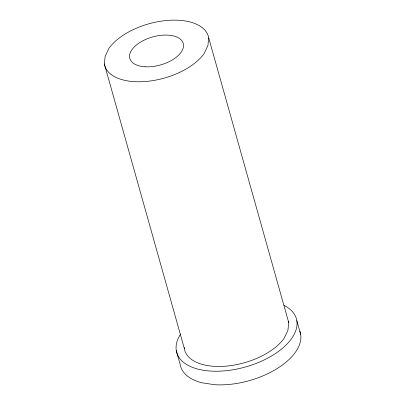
<?xml version="1.0" encoding="UTF-8"?>
<svg xmlns="http://www.w3.org/2000/svg" width="405" height="405" viewBox="0 0 405 405"><rect width="100%" height="100%" fill="white"/><g stroke="black" fill="none" stroke-linecap="round" stroke-linejoin="round"><path stroke-width="0.61" d="M104.338 63.939L105.184 56.234L109.011 48.22A53.85 28.218 -15.7 0 1 165.564 20.589A53.85 28.218 -15.7 0 1 208.732 37.969L288.75 322.658L287.909 330.364L284.077 338.377A53.85 28.218 -15.7 0 1 227.529 366.009A53.85 28.218 -15.7 0 1 184.361 348.624L104.338 63.939A53.85 28.218 -15.7 0 0 147.506 81.319A53.85 28.218 -15.7 0 0 204.054 53.688L207.886 45.674L208.732 37.969M184.361 348.624L184.493 347.439M296.825 320.649L300.662 334.307M176.291 350.634L180.129 364.287A62.178 32.582 -15.7 0 0 201.569 382.725L214.898 384.75A62.178 32.582 -15.7 0 0 277.435 368.378A62.178 32.582 -15.7 0 0 299.902 331.361M284.092 305.441A62.178 32.582 -15.7 0 1 281.556 349.044A62.178 32.582 -15.7 0 1 204.383 370.418A62.178 32.582 -15.7 0 1 180.574 334.115M288.502 321.459A53.85 28.218 -15.7 0 1 288.75 322.658M145.152 66.779A27.758 14.545 -15.7 0 0 183.44 44.261A27.758 14.545 -15.7 0 0 141.011 41.821A27.758 14.545 -15.7 0 0 145.152 66.779"/></g></svg>
